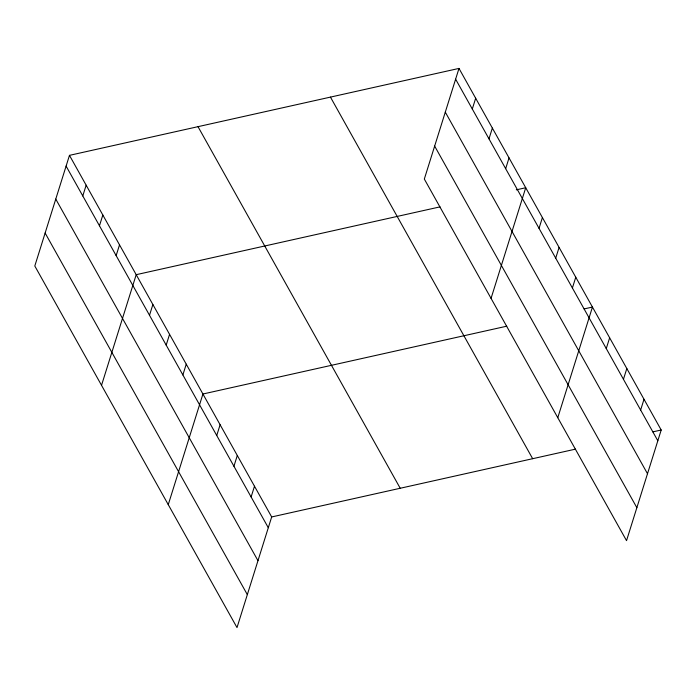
<?xml version="1.0" encoding="UTF-8"?>
<svg xmlns="http://www.w3.org/2000/svg" width="696" height="696" viewBox="0 0 696 696"><rect width="100%" height="100%" fill="white"/><g stroke="black" fill="none" stroke-linecap="round" stroke-linejoin="round"><path stroke-width="1.04" d="M69.469 155.356L34.8 265.994L237.005 627.583L271.675 516.954L69.469 155.356L458.995 68.417L661.2 430.006L626.53 540.644L424.325 179.046L458.995 68.417M82.781 195.95L86.156 185.188M99.458 225.782L102.834 215.02M116.145 255.615L119.521 244.853M101.529 385.323L136.198 274.685L440.029 206.869M149.51 315.279L152.876 304.517M166.187 345.112L169.563 334.35M182.874 374.944L186.241 364.182M168.258 504.643L202.928 394.006L506.758 326.189M216.743 435.505L220.11 424.743M233.926 466.242L237.301 455.48M251.117 496.979L254.492 486.217M472.306 109.011L475.673 98.249M488.983 138.835L492.359 128.081M505.67 168.667L509.037 157.905M491.054 298.375L525.724 187.737L516.319 189.843M539.035 228.331L542.402 217.57M555.712 258.164L559.088 247.402M572.399 287.996L575.766 277.234M557.783 417.696L592.453 307.066L584.092 308.928M606.268 348.565L609.635 337.804M623.451 379.294L626.826 368.532M640.642 410.031L644.009 399.269M271.675 516.954L575.505 449.137M652.839 431.877L661.2 430.006M455.619 79.179L657.824 440.768M445.292 112.134L647.497 473.724M434.652 146.09L636.857 507.68M330.452 97.109L532.658 458.699M198.012 126.672L400.217 488.261M66.103 166.118L268.299 527.716M55.767 199.082L257.972 560.672M45.127 233.038L247.332 594.628"/></g></svg>
